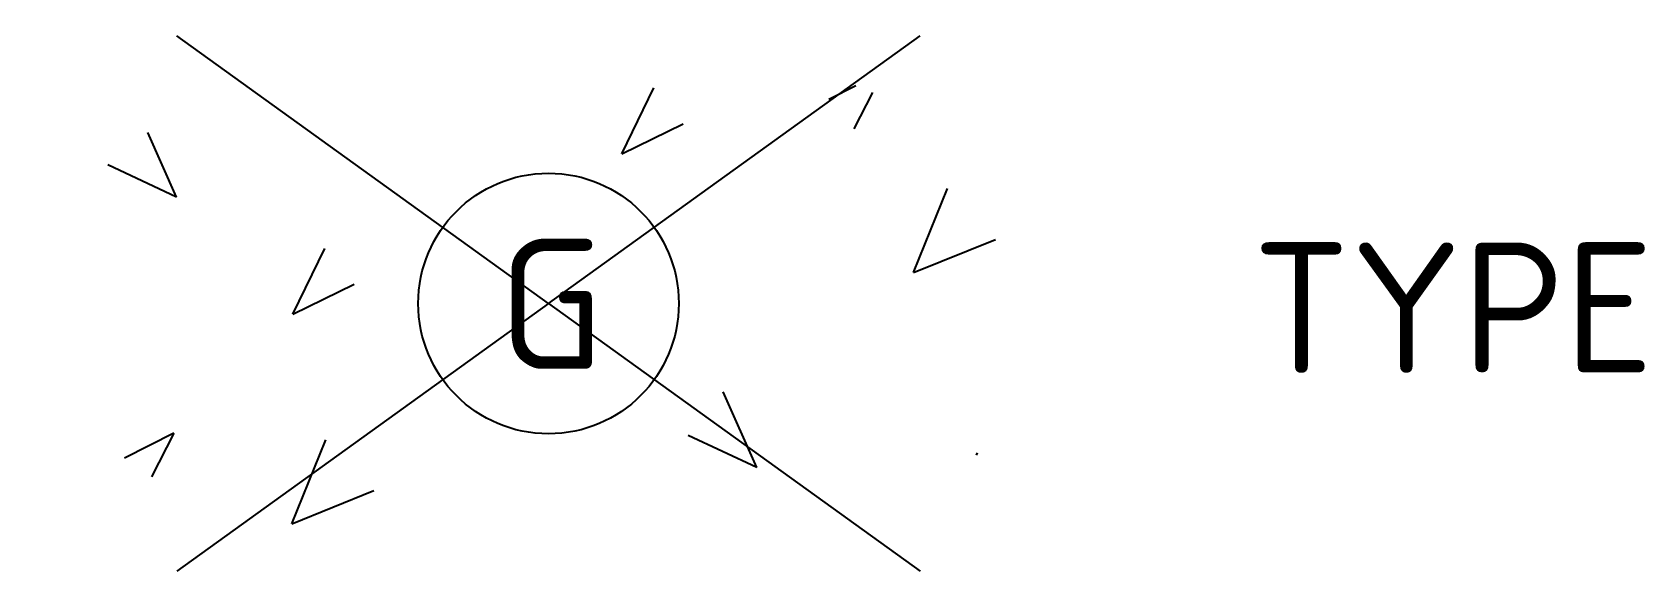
# Model space of a CAD drawing. Extents: x -1.98 to 4.21, y -1.04 to 1.04.
import ezdxf
from ezdxf.enums import TextEntityAlignment as Align

# ---------------------------------------------------------------- set-up
doc = ezdxf.new("R2010")
doc.units = 0
doc.header["$LTSCALE"] = 0.2
doc.styles.add('NLCS-ISO', font='NLCS-ISO.ttf')

msp = doc.modelspace()

# ---------------------------------------------------------------- hatches: boundary and pattern name
at = {"ltscale": 0.1}
h = msp.add_hatch(dxfattribs=at)
h.set_pattern_fill('GR-HOUTOPSTAND', color=256, scale=0.4, style=0, pattern_type=2)
h.set_pattern_definition([(26, (-0.9826, -0.0427), (0.0212, 2.0167), [0.2623, -1.1426]), (64, (-0.9826, -0.0427), (0.02126, 2.0167), [0.2813, -2.6477]), (207, (-1.4384, -0.4986), (-0.02, -2.0162), [0.23296, -1.29396]), (243, (-1.4384, -0.4986), (-0.02, -2.01614), [0.2461, -2.7947]), (114, (-1.4282, 0.4074), (-1.1069, -1.4773), [0.3187, -2.43516]), (155, (-1.4282, 0.4074), (-1.1069, -1.4773), [0.2915, -2.1657]), (22, (-0.9864, -0.8466), (0.7889, 1.9527), [0.33916, -2.23404]), (68, (-0.9864, -0.8466), (-1.5969, 0.9888), [0.3479, -1.7581])])
edge = h.paths.add_edge_path()
edge.add_ellipse((0, 0), major_axis=(1.9804, 0), ratio=0.525412, start_angle=0, end_angle=360, ccw=False)
edge = h.paths.add_edge_path(flags=16)
edge.add_arc((-0.0299, -0.0405), 0.5, 0, 360)
h.paths.add_polyline_path([(-0.3535, -0.4143), (0.2965, -0.4143), (0.2965, 0.3357), (-0.3535, 0.3357)], flags=8)

# ---------------------------------------------------------------- linework, layer by layer
for q in [(-1.4267, 1.0272), (1.4267, 1.0272), (-1.4267, -1.0272), (1.4267, -1.0272)]:
    msp.add_line((0, 0), q, dxfattribs=at)
msp.add_circle((0, 0), 0.5, dxfattribs=at)

# ---------------------------------------------------------------- texts
at = {"style": 'NLCS-ISO'}
msp.add_text('G', height=0.5, dxfattribs=at).set_placement((-0.1926, -0.2524))
at = {"ltscale": 0.1, "style": 'NLCS-ISO'}
msp.add_attdef('TYPE', text='', height=0.5, dxfattribs=at).set_placement((3.4709, -0.0161), align=Align.MIDDLE_CENTER)

doc.saveas('drawing.dxf')
